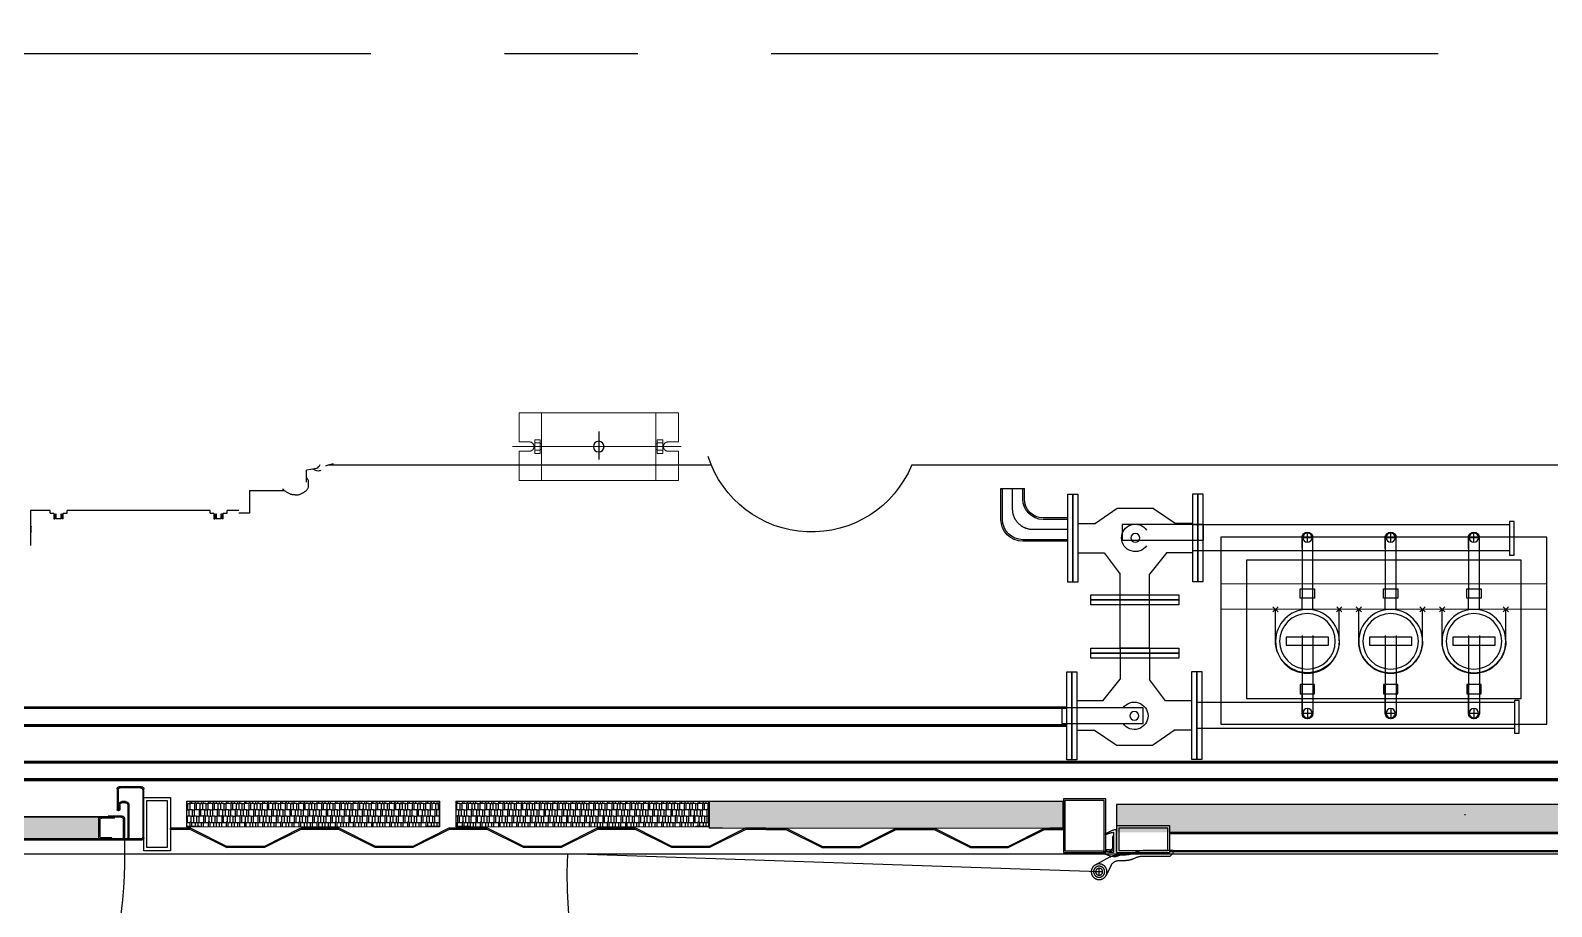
# Model space of a CAD drawing. Extents: x 758840 to 1108724, y -102573 to 143521.
# Drawn here: x 801978 to 804829, y 111489 to 113132 of the extents above; entities that cross this region are included whole.
import ezdxf

# ---------------------------------------------------------------- set-up
doc = ezdxf.new("R2010")
doc.units = 0
doc.header["$LTSCALE"] = 1000
doc.header["$MEASUREMENT"] = 0
for name, pattern in [('ACAD_ISO10W100', [18.5, 12, -3, 0.5, -3]), ('AM_ISO08W050', [18, 12, -1.5, 3, -1.5]), ('CENTER', [2, 1.25, -0.25, 0.25, -0.25]), ('CENTER2', [1.125, 0.75, -0.125, 0.125, -0.125]), ('PHANTOM2', [1.25, 0.625, -0.125, 0.125, -0.125, 0.125, -0.125])]:
    doc.linetypes.add(name, pattern=pattern)
for name, color, linetype in [('0825底图', 253, 'Continuous'), ('AXIS', 3, 'Continuous'), ('DEFAULT_1', 7, 'CENTER'), ('E-TRAY-2', 3, 'Continuous'), ('JEC-Fuel', 3, 'Continuous'), ('PARTLIST', 131, 'CENTER2'), ('PUB_HATCH', 8, 'Continuous'), ('室外柴油发电', 241, 'Continuous')]:
    doc.layers.add(name, color=color, linetype=linetype)
for name, color, linetype, lineweight in [('3中心线层', 1, 'CENTER', 15), ('AM_7', 4, 'AM_ISO08W050', 25), ('Phantom', 4, 'PHANTOM2', 15)]:
    doc.layers.add(name, color=color, linetype=linetype, lineweight=lineweight)
doc.styles.get("Standard").update_dxf_attribs({"font": 'gbenor.shx', "bigfont": 'gbcbig.shx'})

# ---------------------------------------------------------------- blocks, each defined once
blk = doc.blocks.new('800')
at = {"ltscale": 2000}
for p, q in [((22752.4, 10478.6), (22711.7, 10450.7)), ((22752.4, 10478.6), (22820.7, 10478.6)), ((22820.7, 10478.6), (22861.4, 10450.2)), ((22711.7, 10450.7), (22678.7, 10450.7)), ((22894.4, 10450.2), (22861.4, 10450.2)), ((22727.7, 10395.8), (22678.7, 10395.8)), ((22727.7, 10395.8), (22759.9, 10355)), ((22844.8, 10395.4), (22814.8, 10355)), ((22894.4, 10395.4), (22844.8, 10395.4)), ((22759.9, 10316.4), (22759.9, 10355)), ((22814.8, 10316.4), (22814.8, 10355)), ((22760.1, 10216.2), (22760.1, 10157.8)), ((22815, 10216.2), (22815, 10158.3)), ((22730.2, 10117.5), (22760.1, 10157.8)), ((22847.3, 10117.5), (22815, 10158.3)), ((22680.6, 10117.5), (22730.2, 10117.5)), ((22847.3, 10117.5), (22896.2, 10117.5)), ((22680.6, 10062.6), (22713.5, 10062.6)), ((22754.3, 10034.3), (22713.5, 10062.6)), ((22822.5, 10034.3), (22863.3, 10062.2)), ((22863.3, 10062.2), (22896.2, 10062.2)), ((22822.5, 10034.3), (22754.3, 10034.3))]:
    blk.add_line(p, q, dxfattribs=at)
at = {"lineweight": 15, "ltscale": 100}
for p, q in [((22626.4, 10337.3), (22015.2, 10337.3)), ((22626.4, 10289.3), (22015.2, 10289.3))]:
    blk.add_line(p, q, dxfattribs=at)
blk.add_line((22760.1, 10216.2), (22815, 10216.2))
at = {"ltscale": 2000}
for points in [[(22659.9, 10505.9), (22659.9, 10341.1), (22669.3, 10341.1), (22669.3, 10505.9)], [(22678.7, 10341.1), (22678.7, 10505.9), (22669.3, 10505.9), (22669.3, 10341.1)], [(22903.8, 10340.4), (22903.8, 10505.2), (22894.4, 10505.2), (22894.4, 10340.4)], [(22913.1, 10340.4), (22913.1, 10505.2), (22903.8, 10505.2), (22903.8, 10340.4)], [(22659, 10448.2), (22811.3, 10448.2), (22811.3, 10419), (22659, 10419)], [(22705.2, 10307.1), (22870, 10307.1), (22870, 10316.4), (22705.2, 10316.4)], [(22705.2, 10297.7), (22870, 10297.7), (22870, 10307.1), (22705.2, 10307.1)], [(22870, 10216.2), (22705.2, 10216.2), (22705.2, 10206.8), (22870, 10206.8)], [(22870, 10206.8), (22705.2, 10206.8), (22705.2, 10197.4), (22870, 10197.4)], [(22661.8, 10172.5), (22661.8, 10007.7), (22671.2, 10007.7), (22671.2, 10172.5)], [(22671.2, 10172.5), (22671.2, 10007.7), (22680.6, 10007.7), (22680.6, 10172.5)], [(22671.2, 10172.5), (22671.2, 10007.7), (22680.6, 10007.7), (22680.6, 10172.5)], [(22896.2, 10171.8), (22896.2, 10007), (22905.6, 10007), (22905.6, 10171.8)], [(22905.6, 10171.8), (22905.6, 10007), (22915, 10007), (22915, 10171.8)], [(22924, 10075), (22771.7, 10075), (22771.7, 10104.3), (22924, 10104.3)]]:
    blk.add_lwpolyline(points, close=True, dxfattribs=at)
for points in [[(22626.4, 10074.1), (22015.2, 10074.1), (22015.2, 10424.5), (22626.4, 10424.5)], [(22578.4, 10122.1), (22063.2, 10122.1), (22063.2, 10381.3), (22578.4, 10381.3)]]:
    blk.add_lwpolyline(points, close=True)
for points in [[(22087.1, 10284.3), (22097, 10294.2)], [(22087.1, 10294.2), (22097.1, 10284.3)], [(22206.7, 10284.3), (22216.6, 10294.2)], [(22206.7, 10294.2), (22216.7, 10284.3)], [(22243.1, 10294.2), (22253.1, 10284.3)], [(22243.2, 10284.3), (22253.1, 10294.2)], [(22362.7, 10294.2), (22372.7, 10284.3)], [(22362.8, 10284.3), (22372.7, 10294.2)], [(22518.7, 10294.2), (22528.7, 10284.3)], [(22518.8, 10284.3), (22528.7, 10294.2)]]:
    blk.add_lwpolyline(points)
at = {"elevation": 0}
for points in [[(22399.2, 10284.3), (22409.1, 10294.2)], [(22399.2, 10294.2), (22409.2, 10284.3)]]:
    blk.add_lwpolyline(points, dxfattribs=at)
at = {"color": 1}
for points in [[(22092.1, 10229.6), (22092.1, 10290.1)], [(22211.7, 10229.3), (22211.7, 10289.9)], [(22248.1, 10229.7), (22248.1, 10290.2)], [(22367.7, 10229.3), (22367.7, 10289.8)], [(22523.7, 10228.7), (22523.7, 10289.3)]]:
    blk.add_lwpolyline(points, dxfattribs=at)
at = {"color": 1, "elevation": 0}
blk.add_lwpolyline([(22404.2, 10230.2), (22404.2, 10290.7)], dxfattribs=at)
at = {"ltscale": 2000}
for centre in [(22786.5, 10423.2), (22788.4, 10089.6)]:
    blk.add_circle(centre, 8.28, dxfattribs=at)
for centre, start, end in [((22786.5, 10423.2), 214.7572, 145.2428), ((22788.4, 10089.6), 34.7572, 325.2428)]:
    blk.add_arc(centre, 25.7, start, end, dxfattribs=at)
at = {"color": 1}
for centre in [(22151.9, 10229.5), (22307.9, 10229.5)]:
    blk.add_arc(centre, 59.8, 179.8887, 359.8887, dxfattribs=at)
blk.add_arc((22464, 10230.1), 59.8, 179.8887, 359.8887, dxfattribs=at).dxf.unprotected_set("ltscale", 0)
at = {"layer": 'E-TRAY-2'}
for p, q in [((22141.7, 10410.6), (22141.7, 10427)), ((22141.7, 10403), (22141.7, 10423.7)), ((22160.6, 10423.7), (22143.1, 10423.7)), ((22157.5, 10423.7), (22146.2, 10423.7)), ((22151.9, 10414.9), (22151.9, 10432.4)), ((22151.9, 10418), (22151.9, 10429.3)), ((22162.1, 10410.6), (22162.1, 10427)), ((22162.1, 10403), (22162.1, 10423.7)), ((22297.7, 10410.6), (22297.7, 10427)), ((22297.7, 10403), (22297.7, 10423.7)), ((22316.6, 10423.7), (22299.2, 10423.7)), ((22313.6, 10423.7), (22302.3, 10423.7)), ((22307.9, 10414.9), (22307.9, 10432.4)), ((22307.9, 10418), (22307.9, 10429.3)), ((22318.1, 10410.6), (22318.1, 10427)), ((22318.1, 10403), (22318.1, 10423.7)), ((22453.8, 10410.6), (22453.8, 10427)), ((22453.8, 10403), (22453.8, 10423.7)), ((22472.7, 10423.7), (22455.2, 10423.7)), ((22469.6, 10423.7), (22458.3, 10423.7)), ((22463.9, 10414.9), (22463.9, 10432.4)), ((22463.9, 10418), (22463.9, 10429.3)), ((22474.1, 10410.6), (22474.1, 10427)), ((22474.1, 10403), (22474.1, 10423.7)), ((22141.7, 10288.3), (22141.7, 10310.3)), ((22162.1, 10288.3), (22162.1, 10310.3)), ((22297.7, 10288.3), (22297.7, 10310.3)), ((22318.1, 10288.3), (22318.1, 10310.3)), ((22453.8, 10288.3), (22453.8, 10310.3)), ((22474.1, 10288.3), (22474.1, 10310.3)), ((22141.7, 10240.3), (22141.7, 10094.4)), ((22162.1, 10240.3), (22162.1, 10094.4)), ((22297.7, 10240.3), (22297.7, 10094.4)), ((22318.1, 10240.3), (22318.1, 10094.4)), ((22453.8, 10240.3), (22453.8, 10094.4)), ((22474.1, 10240.3), (22474.1, 10094.4)), ((22141.7, 10170.4), (22141.7, 10148.4)), ((22162.1, 10170.4), (22162.1, 10148.4)), ((22297.7, 10170.4), (22297.7, 10148.4)), ((22318.1, 10170.4), (22318.1, 10148.4)), ((22453.8, 10170.4), (22453.8, 10148.4)), ((22474.1, 10170.4), (22474.1, 10148.4)), ((22160.6, 10094.4), (22143.1, 10094.4)), ((22151.9, 10103.2), (22151.9, 10085.7)), ((22316.6, 10094.4), (22299.2, 10094.4)), ((22307.9, 10103.2), (22307.9, 10085.7)), ((22472.7, 10094.4), (22455.2, 10094.4)), ((22463.9, 10103.2), (22463.9, 10085.7))]:
    blk.add_line(p, q, dxfattribs=at)
for points in [[(22165.2, 10310.3), (22165.2, 10327.8), (22138.6, 10327.8), (22138.6, 10310.3)], [(22165.2, 10310.3), (22165.2, 10327.8), (22138.6, 10327.8), (22138.6, 10310.3)], [(22321.2, 10310.3), (22321.2, 10327.8), (22294.6, 10327.8), (22294.6, 10310.3)], [(22321.2, 10310.3), (22321.2, 10327.8), (22294.6, 10327.8), (22294.6, 10310.3)], [(22477.3, 10310.3), (22477.3, 10327.8), (22450.6, 10327.8), (22450.6, 10310.3)], [(22477.3, 10310.3), (22477.3, 10327.8), (22450.6, 10327.8), (22450.6, 10310.3)], [(22191.4, 10236.8), (22191.4, 10221.9), (22112.3, 10221.9), (22112.3, 10236.8)], [(22347.4, 10236.8), (22347.4, 10221.9), (22268.4, 10221.9), (22268.4, 10236.8)], [(22503.5, 10236.8), (22503.5, 10221.9), (22424.4, 10221.9), (22424.4, 10236.8)], [(22165.2, 10148.4), (22165.2, 10130.9), (22138.6, 10130.9), (22138.6, 10148.4)], [(22321.2, 10148.4), (22321.2, 10130.9), (22294.6, 10130.9), (22294.6, 10148.4)], [(22477.3, 10148.4), (22477.3, 10130.9), (22450.6, 10130.9), (22450.6, 10148.4)]]:
    blk.add_lwpolyline(points, close=True, dxfattribs=at)
for centre, radius in [((22151.9, 10423.7), 8.73), ((22307.9, 10423.7), 8.73), ((22463.9, 10423.7), 8.73), ((22151.9, 10229.3), 59.8), ((22151.9, 10229.3), 52.1), ((22307.9, 10229.3), 59.8), ((22307.9, 10229.3), 52.1), ((22463.9, 10229.3), 59.8), ((22463.9, 10229.3), 52.1), ((22151.9, 10094.4), 8.73), ((22307.9, 10094.4), 8.73), ((22463.9, 10094.4), 8.73)]:
    blk.add_circle(centre, radius, dxfattribs=at)
for centre, start, end in [((22151.9, 10423.9), 0, 180), ((22151.9, 10423.7), 0, 180), ((22151.9, 10423.7), 0, 180), ((22307.9, 10423.9), 0, 180), ((22307.9, 10423.7), 0, 180), ((22307.9, 10423.7), 0, 180), ((22463.9, 10423.9), 0, 180), ((22463.9, 10423.7), 0, 180), ((22463.9, 10423.7), 0, 180), ((22151.9, 10094.4), 180, 0), ((22151.9, 10094.2), 180, 0), ((22307.9, 10094.4), 180, 0), ((22307.9, 10094.2), 180, 0), ((22463.9, 10094.4), 180, 0), ((22463.9, 10094.2), 180, 0)]:
    blk.add_arc(centre, 10.2, start, end, dxfattribs=at)
at = {"layer": 'JEC-Fuel'}
for p, q in [((22085.2, 10447.7), (22678.7, 10447.7)), ((22453.8, 10403), (22453.8, 10423.7)), ((22474.1, 10403), (22474.1, 10423.7)), ((22085.2, 10399.2), (22678.7, 10399.2)), ((22759.9, 10216.2), (22759.9, 10316.4)), ((22815.2, 10216.2), (22814.8, 10316.4)), ((22075.9, 10114.3), (22671.2, 10114.3)), ((22453.8, 10115.2), (22453.8, 10094.4)), ((22474.1, 10115.2), (22474.1, 10094.4)), ((22075.9, 10065.9), (22671.2, 10065.9))]:
    blk.add_line(p, q, dxfattribs=at)
for points in [[(22076.6, 10391), (22076.6, 10454), (22085.2, 10454), (22085.2, 10391)], [(22067.2, 10057), (22067.2, 10118.5), (22075.9, 10118.5), (22075.9, 10057)]]:
    blk.add_lwpolyline(points, close=True, dxfattribs=at)
for points in [[(22141.7, 10310.3), (22141.7, 10423.9)], [(22162.1, 10423.9), (22162.1, 10310.3)], [(22297.7, 10310.3), (22297.7, 10423.9)], [(22318.1, 10423.9), (22318.1, 10310.3)], [(22453.8, 10310.3), (22453.8, 10423.9)], [(22474.1, 10423.9), (22474.1, 10310.3)], [(22141.7, 10148.4), (22141.7, 10094.2)], [(22162.1, 10094.2), (22162.1, 10148.4)], [(22297.7, 10148.4), (22297.7, 10094.2)], [(22318.1, 10094.2), (22318.1, 10148.4)], [(22453.8, 10148.4), (22453.8, 10094.2)], [(22474.1, 10094.2), (22474.1, 10148.4)]]:
    blk.add_lwpolyline(points, dxfattribs=at)
blk = doc.blocks.new('侧检修门')
at = {"layer": 'Phantom'}
h = blk.add_hatch(dxfattribs=at)
h.set_pattern_fill('AR-RSHKE', color=256, style=0)
h.set_pattern_definition([(7e-15, (5329.214, 23746.666), (25.5, 12), [6, -5, 7, -3, 9, -4]), (7e-15, (5335.214, 23747.166), (25.5, 12), [5, -19, 4, -6]), (7e-15, (5347.214, 23745.916), (25.5, 12), [3, -31]), (90, (5329.214, 23746.666), (-8.5, 12), [11.5, -36.5]), (90, (5335.214, 23746.666), (-8.5, 12), [11.25, -36.75]), (90, (5340.214, 23746.666), (-8.5, 12), [10.5, -37.5]), (90, (5347.214, 23745.916), (-8.5, 12), [11.5, -36.5]), (90, (5350.214, 23745.916), (-8.5, 12), [11.5, -36.5]), (90, (5359.214, 23746.666), (-8.5, 12), [11, -37])])
edge = h.paths.add_edge_path()
edge.add_line((14893.1, 10044.8), (14893.1, 10085.8))
edge.add_line((14893.1, 10085.8), (14109.7, 10085.8))
edge.add_arc((14109.7, 10081.8), 4, 0, 90, ccw=False)
edge.add_line((14113.7, 10081.8), (14113.7, 10044.8))
edge.add_line((14113.7, 10044.8), (14893.1, 10044.8))
for p, q in [((14029.1, 10046.8), (14029.1, 10138.8)), ((14897.1, 10033.1), (14897.1, 9101.4))]:
    blk.add_line(p, q)
for points in [[(14029.1, 10022.8), (14029.1, 10122.8), (13979.1, 10122.8), (13979.1, 10022.8)], [(14979.1, 10020.8), (14979.1, 10120.8), (14929.1, 10120.8), (14929.1, 10020.8)], [(14929.1, 10020.8), (14929.1, 10120.8), (14979.1, 10120.8), (14979.1, 10020.8)], [(14023.1, 10028.8), (14023.1, 10116.8), (13985.1, 10116.8), (13985.1, 10028.8)], [(14973.1, 10026.8), (14973.1, 10114.8), (14935.1, 10114.8), (14935.1, 10026.8)], [(14935.1, 10026.4), (14935.1, 10114.4), (14973.1, 10114.4), (14973.1, 10026.4)]]:
    blk.add_lwpolyline(points, close=True)
blk.add_arc((14987, 10018.9), 921.9, 178.5138, 264.4003)
at = {"layer": 'PARTLIST'}
for p, q in [((14031.1, 10121.5), (14029.1, 10121.5)), ((14031.1, 10136.8), (14031.1, 10048.8)), ((14033.1, 10142.8), (14075.1, 10142.8)), ((14035.1, 10140.8), (14073.1, 10140.8)), ((14077.1, 10136.8), (14077.1, 10100.3)), ((14079.1, 10138.8), (14079.1, 10100.3)), ((14879.1, 10138.8), (14879.1, 10100.3)), ((14881.1, 10136.8), (14881.1, 10100.3)), ((14925.1, 10142.8), (14883.1, 10142.8)), ((14923.1, 10140.8), (14885.1, 10140.8)), ((14927.1, 10136.8), (14927.1, 10048.8)), ((14927.1, 10121.5), (14929.1, 10121.5)), ((14929.1, 10138.8), (14929.1, 10046.8)), ((14057.1, 10108.8), (14057.1, 10048.8)), ((14059.1, 10108.8), (14059.1, 10046.8)), ((14063.1, 10114.8), (14070.1, 10114.8)), ((14063.1, 10112.8), (14070.1, 10112.8)), ((14074.1, 10108.8), (14074.1, 10100.3)), ((14076.1, 10108.8), (14076.1, 10100.3)), ((14882.1, 10108.8), (14882.1, 10100.3)), ((14884.1, 10108.8), (14884.1, 10100.3)), ((14895.1, 10114.8), (14888.1, 10114.8)), ((14895.1, 10112.8), (14888.1, 10112.8)), ((14899.1, 10108.8), (14899.1, 10046.8)), ((14901.1, 10108.8), (14901.1, 10048.8)), ((14065.5, 10083.8), (14065.5, 10046.8)), ((14067.5, 10081.8), (14067.5, 10048.8)), ((14069.5, 10087.8), (14095.9, 10087.8)), ((14070.9, 10086.6), (14865.7, 10086.6)), ((14071.5, 10085.8), (14095.9, 10085.8)), ((14083.7, 10085.8), (14109.7, 10085.8)), ((14083.7, 10083.8), (14083.7, 10085.8)), ((14083.7, 10083.8), (14107.7, 10083.8)), ((14084.7, 10085.8), (14851.9, 10085.8)), ((14095.9, 10087.8), (14095.9, 10085.8)), ((14111.7, 10079.8), (14111.7, 10050.8)), ((14113.7, 10085.8), (14113.7, 10044.8)), ((14847.9, 10081.8), (14847.9, 10044.8)), ((14849.9, 10075.8), (14847.9, 10075.8)), ((14849.9, 10079.8), (14849.9, 10050.8)), ((14877.9, 10085.8), (14851.9, 10085.8)), ((14877.9, 10083.8), (14853.9, 10083.8)), ((14865.7, 10087.8), (14865.7, 10085.8)), ((14865.7, 10087.8), (14891.1, 10087.8)), ((14889.1, 10085.8), (14865.7, 10085.8)), ((14877.9, 10083.8), (14877.9, 10085.8)), ((14888.6, 10075.8), (14888.6, 10044.8)), ((14888.6, 10075.8), (14893.1, 10075.8)), ((14893.1, 10081.8), (14893.1, 10047.8)), ((14895.1, 10083.8), (14895.1, 10046.8)), ((14899.1, 10075.8), (14895.1, 10075.8)), ((14895.1, 10075.8), (14895.1, 10041.8)), ((14899.1, 10075.8), (14899.1, 10041.8)), ((14905.6, 10075.8), (14901.1, 10075.8)), ((14905.6, 10075.8), (14905.6, 10044.8)), ((14927.1, 10064.1), (14929.1, 10064.1)), ((14031.1, 10054.1), (14029.1, 10054.1)), ((14033.1, 10042.8), (14055.1, 10042.8)), ((14035.1, 10044.8), (14053.1, 10044.8)), ((14044.5, 10042.8), (14891.1, 10042.8)), ((14046.5, 10044.8), (14890.1, 10044.8)), ((14088.7, 10044.8), (14088.7, 10046.8)), ((14088.7, 10046.8), (14107.7, 10046.8)), ((14103.7, 10044.8), (14088.7, 10044.8)), ((14849.9, 10051), (14847.9, 10051)), ((14872.9, 10046.8), (14853.9, 10046.8)), ((14857.9, 10044.8), (14872.9, 10044.8)), ((14872.9, 10044.8), (14872.9, 10046.8)), ((14893.1, 10047.8), (14890.2, 10044.8)), ((14925.1, 10042.8), (14903.1, 10042.8)), ((14923.1, 10044.8), (14905.1, 10044.8))]:
    blk.add_line(p, q, dxfattribs=at)
blk.add_circle((14897.1, 10033.1), 9, dxfattribs=at)
for centre, radius, start, end in [((14033.1, 10138.8), 4, 90, 180), ((14035.1, 10136.8), 4, 90, 180), ((14073.1, 10136.8), 4, 0, 90), ((14075.1, 10138.8), 4, 0, 90), ((14883.1, 10138.8), 4, 90, 180), ((14885.1, 10136.8), 4, 90, 180), ((14923.1, 10136.8), 4, 0, 90), ((14925.1, 10138.8), 4, 0, 90), ((14063.1, 10108.8), 6, 90, 180), ((14063.1, 10108.8), 4, 90, 180), ((14070.1, 10108.8), 6, 0, 90), ((14070.1, 10108.8), 4, 0, 90), ((14076.6, 10100.3), 2.5, 180, 0), ((14076.6, 10100.3), 0.5, 180, 0), ((14881.6, 10100.3), 2.5, 180, 0), ((14881.6, 10100.3), 0.5, 180, 0), ((14888.1, 10108.8), 6, 90, 180), ((14888.1, 10108.8), 4, 90, 180), ((14895.1, 10108.8), 6, 0, 90), ((14895.1, 10108.8), 4, 0, 90), ((14069.5, 10083.8), 4, 90, 180), ((14071.5, 10081.8), 4, 90, 180), ((14107.7, 10079.8), 4, 0, 90), ((14109.7, 10081.8), 4, 0, 90), ((14851.9, 10081.8), 4, 90, 180), ((14853.9, 10079.8), 4, 90, 180), ((14889.1, 10081.8), 4, 0, 90), ((14891.1, 10083.8), 4, 0, 90), ((14033.1, 10046.8), 4, 180, 270), ((14035.1, 10048.8), 4, 180, 270), ((14053.1, 10048.8), 4, 270, 0), ((14055.1, 10046.8), 4, 270, 0), ((14069.5, 10046.8), 4, 180, 270), ((14071.5, 10048.8), 4, 180, 270), ((14107.7, 10050.8), 4, 270, 0), ((14853.9, 10050.8), 4, 180, 270), ((14890.1, 10047.8), 3, 270, 0), ((14891.1, 10046.8), 4, 270, 0), ((14903.1, 10046.8), 4, 180, 270), ((14905.1, 10048.8), 4, 180, 270), ((14923.1, 10048.8), 4, 270, 0), ((14925.1, 10046.8), 4, 270, 0)]:
    blk.add_arc(centre, radius, start, end, dxfattribs=at)
at = {"color": 0, "insert": (14392.3, 10184.5), "char_height": 15, "width": 2856.899, "attachment_point": 1}
blk.add_mtext('{\\fSimSun|b0|i0|c134|p2;\\C3;门的上面1个220V 防爆灯;\\P1个24或12V的应急灯，\\P带电池带充电}', dxfattribs=at)
blk = doc.blocks.new('A$C069C5D18')
at = {"layer": 'PARTLIST'}
for p, q in [((16.1, 49.2), (103.6, 49.2)), ((92.2, 37.9), (16.1, 37.9)), ((24.4, 10.6), (21.3, 25.9)), ((28, 10.6), (24.4, 10.6)), ((25.7, 22.3), (28, 10.6)), ((31.2, 37.9), (75.8, 37.9)), ((75.8, 34.2), (35.5, 34.2)), ((75.8, 37.9), (75.8, 34.2))]:
    blk.add_line(p, q, dxfattribs=at)
for centre, radius, start, end in [((67.4, 31.2), 68.2, 149.6959, 171.1848), ((10.6, 64.3), 2.48, 20.2924, 146.2319), ((80.9, 70.6), 68.2, 184.5923, 198.2332), ((113, 54), 113.6, 186.2056, 208.3524), ((14.5, 5.2), 5.42, 253.6447, 35.3183), ((129.7, 33.7), 113.6, 177.9146, 192.9212), ((31.2, 27.9), 10, 90, 191.3099), ((35.5, 24.2), 10, 90, 191.3099), ((2.1, 49.4), 90.9, 334.4715, 352.7196), ((85.8, 9.9), 1.68, 168.3196, 351.7277), ((13.7, 62.9), 90.9, 324.1469, 351.369)]:
    blk.add_arc(centre, radius, start, end, dxfattribs=at)
blk = doc.blocks.new('A$C61EE30FD')
at = {"layer": 'PARTLIST'}
for p, q in [((58.4, 344.7), (26.4, 285.6)), ((18.2, 253.2), (18.2, 221.3)), ((40.9, 249.6), (40.9, 221.3)), ((100.9, 301.2), (59.4, 280)), ((12.3, 193.6), (5.9, 179.1)), ((35, 193.6), (28.6, 179.1)), ((0, 30), (0, 151.4)), ((22.7, 151.4), (22.7, 41.4)), ((11.4, 30), (0, 30)), ((22.7, 41.4), (11.4, 30))]:
    blk.add_line(p, q, dxfattribs=at)
at = {"layer": 'PARTLIST', "linetype": 'ACAD_ISO10W100', "ltscale": 0.05}
for p, q in [((97.6, 329.5), (75.1, 329.5)), ((86.4, 318.3), (86.4, 340.8))]:
    blk.add_line(p, q, dxfattribs=at)
at = {"layer": 'PARTLIST'}
for radius in [31.8, 22.5, 14.2]:
    blk.add_circle((86.4, 329.5), radius, dxfattribs=at)
for centre, radius, start, end in [((86.4, 253.2), 68.2, 151.56417, 180), ((75, 249.6), 34.1, 117.16691, 180), ((-50, 221.3), 68.2, 336.03751, 0), ((-27.3, 221.3), 68.2, 336.03751, 360), ((68.2, 151.4), 68.2, 156.03751, 180), ((90.9, 151.4), 68.2, 156.03751, 180)]:
    blk.add_arc(centre, radius, start, end, dxfattribs=at)
blk = doc.blocks.new('对开门横剖')
h = blk.add_hatch()
h.set_pattern_fill('AR-RSHKE', color=4, style=0)
h.set_pattern_definition([(0, (1406.747, 0), (25.5, 12), [6, -5, 7, -3, 9, -4]), (0, (1412.747, 0.5), (25.5, 12), [5, -19, 4, -6]), (0, (1424.747, -0.75), (25.5, 12), [3, -31]), (90, (1406.747, 0), (-8.5, 12), [11.5, -36.5]), (90, (1412.747, 0), (-8.5, 12), [11.25, -36.75]), (90, (1417.747, 0), (-8.5, 12), [10.5, -37.5]), (90, (1424.747, -0.75), (-8.5, 12), [11.5, -36.5]), (90, (1427.747, -0.75), (-8.5, 12), [11.5, -36.5]), (90, (1436.747, 0), (-8.5, 12), [11, -37])])
h.paths.add_polyline_path([(1018721.2, -8179.6), (1018721.2, -8191.6), (1018621.2, -8191.6), (1018621.2, -8231.6), (1019621, -8231.6), (1019621, -8179.6)])
for p, q in [((1019521, -8143.6), (1018721.2, -8143.6)), ((1019521, -8145.6), (1018721.2, -8145.6)), ((1019521, -8177.6), (1018721.2, -8177.6)), ((1019521, -8179.6), (1018721.2, -8179.6)), ((1018621.2, -8191.6), (1018621.2, -8231.6)), ((1019621, -8231.6), (1019621, -8191.6)), ((1018621.2, -8231.6), (1019621, -8231.6))]:
    blk.add_line(p, q)
for points in [[(1018601.2, -8242.1), (1018551.5, -8242.1), (1018551.5, -8141.6), (1018601.2, -8141.6)], [(1018598.2, -8239.1), (1018554.5, -8239.1), (1018554.5, -8144.6), (1018598.2, -8144.6)], [(1019641, -8242.1), (1019720.7, -8242.1), (1019720.7, -8141.6), (1019641, -8141.6)], [(1019644, -8239.1), (1019717.7, -8239.1), (1019717.7, -8144.6), (1019644, -8144.6)]]:
    blk.add_lwpolyline(points, close=True)
at = {"color": 0}
for points in [[(1018621.2, -8191.6), (1018621.2, -8141.6), (1018721.2, -8141.6), (1018721.2, -8191.6)], [(1018625.2, -8187.6), (1018625.2, -8145.6), (1018717.2, -8145.6), (1018717.2, -8187.6)], [(1019621, -8191.6), (1019621, -8141.6), (1019521, -8141.6), (1019521, -8191.6)], [(1019617, -8187.6), (1019617, -8145.6), (1019525, -8145.6), (1019525, -8187.6)]]:
    blk.add_lwpolyline(points, close=True, dxfattribs=at)
at = {"layer": 'PARTLIST'}
for name, p, xscale, yscale, zscale, rotation in [('A$C61EE30FD', (1019501.2, -8145.6), -0.4626341527327896, 0.4626341527327896, 0.4626341527327896, 270), ('A$C069C5D18', (1018596.6, -8133.6), 0.5, 0.5, 0.5, 270), ('A$C069C5D18', (1019645.6, -8133.6), -0.5, 0.5, 0.5, 90)]:
    blk.add_blockref(name, p, dxfattribs=dict(at, xscale=xscale, yscale=yscale, zscale=zscale, rotation=rotation))
blk = doc.blocks.new('侧板')
for p, q in [((2652.6, 11706.6), (2690.6, 11706.6)), ((2652.6, 11704.6), (2652.6, 11706.6)), ((2652.6, 11704.6), (2690.1, 11704.6)), ((2690.1, 11704.6), (2758.1, 11670.6)), ((2690.6, 11706.6), (2758.6, 11672.6)), ((2828.6, 11672.6), (2896.6, 11706.6)), ((2829.1, 11670.6), (2897.1, 11704.6)), ((2896.6, 11706.6), (2968.6, 11706.6)), ((2897.1, 11704.6), (2968.1, 11704.6)), ((2968.1, 11704.6), (3036.1, 11670.6)), ((2968.6, 11706.6), (3036.6, 11672.6)), ((3106.5, 11672.6), (3174.5, 11706.6)), ((3107, 11670.6), (3175, 11704.6)), ((3174.5, 11706.6), (3246.5, 11706.6)), ((3174.5, 11706.6), (3245.5, 11706.6)), ((3175, 11704.6), (3246, 11704.6)), ((3246, 11704.6), (3314, 11670.6)), ((3246.5, 11706.6), (3314.5, 11672.6)), ((3384.5, 11672.6), (3452.5, 11706.6)), ((3385, 11670.6), (3453, 11704.6)), ((3452.5, 11706.6), (3523.5, 11706.6)), ((3453, 11704.6), (3524, 11704.6)), ((3524, 11704.6), (3592, 11670.6)), ((3524.5, 11706.6), (3592.5, 11672.6)), ((3730.5, 11706.6), (3662.5, 11672.6)), ((3731, 11704.6), (3663, 11670.6)), ((3730.5, 11706.6), (3768.5, 11706.6)), ((3731, 11704.6), (3768.5, 11704.6)), ((3768.5, 11704.6), (3768.5, 11706.6)), ((2758.1, 11670.6), (2829.1, 11670.6)), ((2758.6, 11672.6), (2828.6, 11672.6)), ((3036.1, 11670.6), (3107, 11670.6)), ((3036.6, 11672.6), (3106.5, 11672.6)), ((3314, 11670.6), (3385, 11670.6)), ((3314.5, 11672.6), (3384.5, 11672.6)), ((3592, 11670.6), (3663, 11670.6)), ((3592.5, 11672.6), (3662.5, 11672.6))]:
    blk.add_line(p, q)
blk = doc.blocks.new('侧网板')
h = blk.add_hatch()
h.set_pattern_fill('AR-RSHKE', color=4, style=0)
h.set_pattern_definition([(0, (0, 50), (25.5, 12), [6, -5, 7, -3, 9, -4]), (0, (6, 50.5), (25.5, 12), [5, -19, 4, -6]), (0, (18, 49.25), (25.5, 12), [3, -31]), (90, (0, 50), (-8.5, 12), [11.5, -36.5]), (90, (6, 50), (-8.5, 12), [11.25, -36.75]), (90, (11, 50), (-8.5, 12), [10.5, -37.5]), (90, (18, 49.25), (-8.5, 12), [11.5, -36.5]), (90, (21, 49.25), (-8.5, 12), [11.5, -36.5]), (90, (30, 50), (-8.5, 12), [11, -37])])
h.paths.add_polyline_path([(44394.9, 13537.8), (44394.9, 13583.8), (44418.9, 13583.8), (44418.9, 13584.8), (44843.7, 13584.8), (44843.7, 13583.8), (44867.7, 13583.8), (44867.7, 13537.8)])
at = {"layer": '3中心线层'}
for p, q in [((44393.9, 13584.8), (44393.9, 13536.8)), ((44393.9, 13584.8), (44418.9, 13584.8)), ((44394.9, 13583.8), (44394.9, 13537.8)), ((44394.9, 13583.8), (44418.9, 13583.8)), ((44418.9, 13584.8), (44418.9, 13583.8)), ((44418.9, 13584.8), (44843.7, 13584.8)), ((44868.7, 13584.8), (44843.7, 13584.8)), ((44843.7, 13584.8), (44843.7, 13583.8)), ((44867.7, 13583.8), (44843.7, 13583.8)), ((44867.7, 13583.8), (44867.7, 13537.8)), ((44868.7, 13584.8), (44868.7, 13536.8)), ((44393.9, 13536.8), (44868.7, 13536.8)), ((44394.9, 13537.8), (44867.7, 13537.8))]:
    blk.add_line(p, q, dxfattribs=at)
blk = doc.blocks.new('1221')
blk.add_line((624790.1, -174264.2), (624790.1, -174317.1))
blk.add_circle((624790.1, -174292.7), 10)
at = {"layer": '3中心线层'}
for p, q in [((624635.5, -174292.7), (624951.6, -174292.7)), ((624660.1, -174283.9), (624640.8, -174283.9)), ((624660.1, -174301.4), (624640.8, -174301.4)), ((624670.1, -174285.7), (624680.5, -174285.7)), ((624670.1, -174299.6), (624680.5, -174299.6)), ((624680.5, -174287.3), (624683.2, -174287.3)), ((624680.5, -174298), (624683.2, -174298)), ((624899.7, -174287.3), (624897, -174287.3)), ((624899.7, -174298), (624897, -174298)), ((624910.1, -174285.7), (624899.7, -174285.7)), ((624910.1, -174299.6), (624899.7, -174299.6)), ((624920.1, -174283.9), (624939.3, -174283.9)), ((624920.1, -174301.4), (624939.3, -174301.4))]:
    blk.add_line(p, q, dxfattribs=at)
for points in [[(624939.3, -174283.9), (624939.3, -174229.2), (624640.8, -174229.2), (624640.8, -174283.9)], [(624640.8, -174301.4), (624640.8, -174356.2), (624939.3, -174356.2), (624939.3, -174301.4)]]:
    blk.add_lwpolyline(points, dxfattribs=at)
for points in [[(624683.2, -174229.2), (624897, -174229.2), (624897, -174356.2), (624683.2, -174356.2)], [(624670.1, -174280.2), (624680.5, -174280.2), (624680.5, -174305.4), (624670.1, -174305.4)], [(624910.1, -174280.2), (624899.7, -174280.2), (624899.7, -174305.4), (624910.1, -174305.4)]]:
    blk.add_lwpolyline(points, close=True, dxfattribs=at)
for centre, start, end in [((624660.1, -174292.7), 270, 90), ((624920.1, -174292.7), 90, 270)]:
    blk.add_arc(centre, 8.75, start, end, dxfattribs=at)
blk = doc.blocks.new('柴发集装箱')
h = blk.add_hatch()
h.set_pattern_fill('AR-RSHKE', color=4, angle=180, style=0)
h.set_pattern_definition([(180, (4159509.997, 1955183.629), (-25.5, -12), [6, -5, 7, -3, 9, -4]), (180, (4159503.997, 1955183.129), (-25.5, -12), [5, -19, 4, -6]), (180, (4159491.997, 1955184.379), (-25.5, -12), [3, -31]), (270, (4159509.9975, 1955183.629), (8.5, -12), [11.5, -36.5]), (270, (4159503.9975, 1955183.629), (8.5, -12), [11.25, -36.75]), (270, (4159498.9975, 1955183.629), (8.5, -12), [10.5, -37.5]), (270, (4159491.9975, 1955184.379), (8.5, -12), [11.5, -36.5]), (270, (4159488.9975, 1955184.379), (8.5, -12), [11.5, -36.5]), (270, (4159479.9975, 1955183.629), (8.5, -12), [11, -37])])
h.paths.add_polyline_path([(4115091, 1941645.8), (4115091, 1941646.8), (4115115, 1941646.8), (4115115, 1941695.8), (4114453.2, 1941695.8), (4114453.2, 1941646.8), (4114477.2, 1941646.8), (4114477.2, 1941645.8)])
at = {"color": 7}
for p, q in [((4113123.3, 1942326.5), (4114736.6, 1942326.5)), ((4115111.4, 1942326.5), (4115830.2, 1942326.5)), ((4115843.9, 1942316.5), (4115845.8, 1942316.1)), ((4115845.7, 1942316.1), (4115845.8, 1942316.1)), ((4115866.5, 1942288.6), (4115866.5, 1942294.7)), ((4115870.3, 1942294.7), (4115870.3, 1942315.3)), ((4115977.6, 1942279.4), (4115912.3, 1942279.4)), ((4115977.6, 1942279.4), (4115977.6, 1942236.5)), ((4115977.6, 1942236.5), (4115997.6, 1942236.5)), ((4115997.6, 1942241.6), (4116019.3, 1942241.6)), ((4116019.3, 1942236.6), (4116019.3, 1942241.6)), ((4116026.5, 1942236.6), (4116019.3, 1942236.6)), ((4116026.5, 1942226.2), (4116026.5, 1942236.6)), ((4116030.3, 1942226.9), (4116030.3, 1942235.4)), ((4116040.1, 1942235.4), (4116040.1, 1942226.9)), ((4116051.1, 1942236.6), (4116043.9, 1942236.6)), ((4116043.9, 1942236.6), (4116043.9, 1942226.2)), ((4116051.1, 1942236.6), (4116051.1, 1942241.6)), ((4116051.1, 1942241.6), (4116319.3, 1942241.6)), ((4116319.3, 1942236.6), (4116319.3, 1942241.6)), ((4116326.5, 1942236.6), (4116319.3, 1942236.6)), ((4116326.5, 1942226.2), (4116326.5, 1942236.6)), ((4116330.3, 1942226.9), (4116330.3, 1942235.4)), ((4116340.1, 1942235.4), (4116340.1, 1942226.9)), ((4116351.1, 1942236.6), (4116343.9, 1942236.6)), ((4116343.9, 1942236.6), (4116343.9, 1942226.2)), ((4116351.1, 1942236.6), (4116351.1, 1942241.6)), ((4116351.1, 1942241.6), (4116387.9, 1942241.6)), ((4116387.9, 1942241.6), (4116387.9, 1942176.1)), ((4116026.5, 1942226.2), (4116028.4, 1942226.2)), ((4116028.4, 1942226.2), (4116028.4, 1942232.2)), ((4116040.1, 1942226.9), (4116030.3, 1942226.9)), ((4116042, 1942232.2), (4116042, 1942226.2)), ((4116043.9, 1942226.2), (4116042, 1942226.2)), ((4116326.5, 1942226.2), (4116328.4, 1942226.2)), ((4116328.4, 1942226.2), (4116328.4, 1942232.2)), ((4116340.1, 1942226.9), (4116330.3, 1942226.9)), ((4116342, 1942232.2), (4116342, 1942226.2)), ((4116343.9, 1942226.2), (4116342, 1942226.2)), ((4116386.3, 1942201.8), (4116386.3, 1942211.9))]:
    blk.add_line(p, q, dxfattribs=at)
at = {"color": 2}
for p, q in [((4114525.1, 1942263), (4114525.1, 1942282.9)), ((4114525.1, 1942263), (4114525.1, 1942282.9)), ((4114525.1, 1942263), (4114525.1, 1942282.9)), ((4114525.1, 1942263), (4114525.1, 1942282.9)), ((4114525.1, 1942263), (4114525.1, 1942282.9)), ((4114525.1, 1942263), (4114525.1, 1942282.9)), ((4114525.1, 1942282.6), (4114569.1, 1942282.6)), ((4114525.1, 1942282.6), (4114569.1, 1942282.6)), ((4114525.1, 1942282.6), (4114569.1, 1942282.6)), ((4114525.1, 1942282.6), (4114569.1, 1942282.6)), ((4114525.1, 1942282.6), (4114569.1, 1942282.6)), ((4114525.1, 1942282.6), (4114569.1, 1942282.6)), ((4114528.1, 1942263), (4114528.1, 1942282.9)), ((4114528.1, 1942263), (4114528.1, 1942282.9)), ((4114528.1, 1942263), (4114528.1, 1942282.9)), ((4114528.1, 1942263), (4114528.1, 1942282.9)), ((4114528.1, 1942263), (4114528.1, 1942282.9)), ((4114528.1, 1942263), (4114528.1, 1942282.9)), ((4114566.1, 1942225), (4114566.1, 1942282.9)), ((4114566.1, 1942225), (4114566.1, 1942282.9)), ((4114566.1, 1942225), (4114566.1, 1942282.9)), ((4114566.1, 1942225), (4114566.1, 1942282.9)), ((4114566.1, 1942225), (4114566.1, 1942282.9)), ((4114566.1, 1942225), (4114566.1, 1942282.9)), ((4114569.1, 1942225), (4114569.1, 1942282.9)), ((4114569.1, 1942225), (4114569.1, 1942282.9)), ((4114569.1, 1942225), (4114569.1, 1942282.9)), ((4114569.1, 1942225), (4114569.1, 1942282.9)), ((4114569.1, 1942225), (4114569.1, 1942282.9)), ((4114569.1, 1942225), (4114569.1, 1942282.9)), ((4114443.8, 1942228), (4114490.1, 1942228)), ((4114443.8, 1942228), (4114490.1, 1942228)), ((4114443.8, 1942228), (4114490.1, 1942228)), ((4114443.8, 1942228), (4114490.1, 1942228)), ((4114443.8, 1942228), (4114490.1, 1942228)), ((4114443.8, 1942228), (4114490.1, 1942228)), ((4114443.8, 1942225), (4114490.1, 1942225)), ((4114443.8, 1942225), (4114490.1, 1942225)), ((4114443.8, 1942225), (4114490.1, 1942225)), ((4114443.8, 1942225), (4114490.1, 1942225)), ((4114443.8, 1942225), (4114490.1, 1942225)), ((4114443.8, 1942225), (4114490.1, 1942225)), ((4114443.8, 1942187), (4114528.1, 1942187)), ((4114443.8, 1942187), (4114528.1, 1942187)), ((4114443.8, 1942187), (4114528.1, 1942187)), ((4114443.8, 1942187), (4114528.1, 1942187)), ((4114443.8, 1942187), (4114528.1, 1942187)), ((4114443.8, 1942187), (4114528.1, 1942187)), ((4114443.8, 1942184), (4114528.1, 1942184)), ((4114443.8, 1942184), (4114528.1, 1942184)), ((4114443.8, 1942184), (4114528.1, 1942184)), ((4114443.8, 1942184), (4114528.1, 1942184)), ((4114443.8, 1942184), (4114528.1, 1942184)), ((4114443.8, 1942184), (4114528.1, 1942184))]:
    blk.add_line(p, q, dxfattribs=at)
at = {"color": 2, "lineweight": 35}
for p, q in [((4121143.7, 1941873.1), (4114445.7, 1941873.1)), ((4121146.7, 1941871.1), (4114445.7, 1941871.1)), ((4121176, 1941839.2), (4114445.7, 1941840.3)), ((4119489, 1941837.1), (4114445.7, 1941837.1)), ((4113365.3, 1941771.4), (4121235.3, 1941771.4)), ((4113375.2, 1941768.4), (4121238.3, 1941768.4)), ((4113365.3, 1941735.4), (4121275, 1941735.4)), ((4113375.2, 1941738.4), (4121272, 1941738.4))]:
    blk.add_line(p, q, dxfattribs=at)
for p, q in [((4113700.2, 1941671.5), (4113698.2, 1941671.5)), ((4114487.7, 1941645.8), (4114452.2, 1941645.8)), ((4114487.7, 1941645.8), (4114452.2, 1941645.8)), ((4114487.2, 1941643.8), (4114452.2, 1941643.8)), ((4114555.2, 1941609.8), (4114487.2, 1941643.8)), ((4114555.7, 1941611.8), (4114487.7, 1941645.8)), ((4114693.6, 1941645.8), (4114625.6, 1941611.8)), ((4114694.1, 1941643.8), (4114626.1, 1941609.8)), ((4114765.6, 1941645.8), (4114693.6, 1941645.8)), ((4114765.1, 1941643.8), (4114694.1, 1941643.8)), ((4114833.1, 1941609.8), (4114765.1, 1941643.8)), ((4114833.6, 1941611.8), (4114765.6, 1941645.8)), ((4114971.6, 1941645.8), (4114903.6, 1941611.8)), ((4114972.1, 1941643.8), (4114904.1, 1941609.8)), ((4115009.6, 1941645.8), (4114971.6, 1941645.8)), ((4115009.6, 1941643.8), (4114972.1, 1941643.8)), ((4115009.6, 1941643.8), (4115009.6, 1941645.8)), ((4114626.1, 1941609.8), (4114555.2, 1941609.8)), ((4114625.6, 1941611.8), (4114555.7, 1941611.8)), ((4114904.1, 1941609.8), (4114833.1, 1941609.8)), ((4114903.6, 1941611.8), (4114833.6, 1941611.8))]:
    blk.add_line(p, q)
at = {"color": 6}
blk.add_line((4114347.8, 1941649.8), (4114347.8, 1941650.8), dxfattribs=at)
at = {"color": 3}
blk.add_line((4114385.1, 1941564.3), (4115381, 1941597.8), dxfattribs=at)
blk.add_lwpolyline([(4109582.9, 1944597.8), (4122582.9, 1944597.8), (4122582.9, 1941597.8), (4109582.9, 1941597.8)], close=True)
blk.add_lwpolyline([(4109582.9, 1944597.8), (4122582.9, 1944597.8), (4122582.9, 1941597.8), (4109582.9, 1941597.8)], close=True)
at = {"color": 7}
for points in [[(4115820.4, 1942329.5), (4115834.1, 1942325.3), (4115834.2, 1942325.2)], [(4115852, 1942320.8), (4115851.1, 1942321.1), (4115849.4, 1942322), (4115847.8, 1942323.4), (4115846.4, 1942325.3), (4115845.1, 1942327.8)], [(4115852, 1942320.8), (4115862.3, 1942318.8), (4115870.6, 1942317.5)], [(4115845.7, 1942316.1), (4115846.3, 1942316), (4115848.5, 1942315.8), (4115850.9, 1942316), (4115853.3, 1942316.7), (4115855.8, 1942317.8), (4115858.3, 1942319.5), (4115858.4, 1942319.6)], [(4115866.5, 1942294.7), (4115866.5, 1942295.7), (4115866.7, 1942296.8), (4115867, 1942297.8), (4115867.3, 1942298.9), (4115867.8, 1942299.9), (4115868.4, 1942300.9), (4115869.1, 1942301.8), (4115869.8, 1942302.8), (4115870.3, 1942303.2)], [(4115870.3, 1942315.3), (4115870.3, 1942316.2), (4115870.5, 1942317.1), (4115870.6, 1942317.5)], [(4115877.6, 1942275.1), (4115876.3, 1942275.7), (4115875, 1942276.4), (4115873.8, 1942277.1), (4115872.7, 1942277.9), (4115871.7, 1942278.7), (4115870.7, 1942279.5), (4115869.8, 1942280.5), (4115869.1, 1942281.4), (4115868.4, 1942282.4), (4115867.8, 1942283.3), (4115867.3, 1942284.4), (4115867, 1942285.4), (4115866.7, 1942286.4), (4115866.5, 1942287.5), (4115866.5, 1942288.6)], [(4115891.6, 1942270.9), (4115890.2, 1942270.9), (4115888.8, 1942271), (4115887.5, 1942271.2), (4115886.1, 1942271.4), (4115884.8, 1942271.7), (4115883.6, 1942272), (4115882.3, 1942272.4), (4115881.1, 1942272.9), (4115880, 1942273.4), (4115878.9, 1942274), (4115877.9, 1942274.6), (4115877, 1942275.2), (4115876.6, 1942275.6)], [(4115891.6, 1942270.9), (4115892.9, 1942270.9), (4115894.3, 1942271), (4115895.7, 1942271.2), (4115897, 1942271.4), (4115898.3, 1942271.7), (4115899.6, 1942272), (4115900.8, 1942272.4), (4115902, 1942272.9), (4115903.1, 1942273.4), (4115904.2, 1942274), (4115905.2, 1942274.6), (4115906.1, 1942275.2), (4115906.6, 1942275.6)], [(4115905.5, 1942275.1), (4115906.8, 1942275.7), (4115908.1, 1942276.4), (4115909.3, 1942277.1), (4115910.4, 1942277.9), (4115911.5, 1942278.7), (4115912.4, 1942279.5), (4115913.3, 1942280.5), (4115914.1, 1942281.4), (4115914.8, 1942282.4)], [(4116030.3, 1942235.4), (4116030, 1942235.3), (4116029.7, 1942235), (4116029.4, 1942234.8), (4116029.2, 1942234.5), (4116028.9, 1942234.2), (4116028.7, 1942233.8), (4116028.6, 1942233.4), (4116028.5, 1942233), (4116028.4, 1942232.6), (4116028.4, 1942232.2)], [(4116042, 1942232.2), (4116042, 1942232.6), (4116042, 1942233), (4116041.8, 1942233.4), (4116041.7, 1942233.8), (4116041.5, 1942234.2), (4116041.3, 1942234.5), (4116041, 1942234.8), (4116040.7, 1942235), (4116040.4, 1942235.3), (4116040.1, 1942235.4)], [(4116330.3, 1942235.4), (4116330, 1942235.3), (4116329.7, 1942235), (4116329.4, 1942234.8), (4116329.2, 1942234.5), (4116328.9, 1942234.2), (4116328.7, 1942233.8), (4116328.6, 1942233.4), (4116328.5, 1942233), (4116328.4, 1942232.6), (4116328.4, 1942232.2)], [(4116342, 1942232.2), (4116342, 1942232.6), (4116341.9, 1942233), (4116341.8, 1942233.4), (4116341.7, 1942233.8), (4116341.5, 1942234.2), (4116341.3, 1942234.5), (4116341, 1942234.8), (4116340.7, 1942235), (4116340.4, 1942235.3), (4116340.1, 1942235.4)]]:
    blk.add_lwpolyline(points, dxfattribs=at)
for centre, radius, start, end in [((4114924, 1942404.7), 203.2, 202.6554, 342.299), ((4116387.1, 1942211.9), 0.75, 90, 180), ((4116387.1, 1942201.8), 0.75, 180, 270)]:
    blk.add_arc(centre, radius, start, end, dxfattribs=at)
at = {"color": 2}
for centre, radius in [((4114490.1, 1942263), 38), ((4114490.1, 1942263), 35), ((4114490.1, 1942263), 38), ((4114490.1, 1942263), 35), ((4114490.1, 1942263), 38), ((4114490.1, 1942263), 35), ((4114490.1, 1942263), 38), ((4114490.1, 1942263), 35), ((4114490.1, 1942263), 38), ((4114490.1, 1942263), 35), ((4114490.1, 1942263), 38), ((4114490.1, 1942263), 35), ((4114528.1, 1942225), 38), ((4114528.1, 1942225), 41), ((4114528.1, 1942225), 38), ((4114528.1, 1942225), 41), ((4114528.1, 1942225), 38), ((4114528.1, 1942225), 41), ((4114528.1, 1942225), 38), ((4114528.1, 1942225), 41), ((4114528.1, 1942225), 38), ((4114528.1, 1942225), 41), ((4114528.1, 1942225), 38), ((4114528.1, 1942225), 41)]:
    blk.add_arc(centre, radius, 270, 0, dxfattribs=at)
at = {"color": 3}
blk.add_arc((4114366.8, 1941559.4), 1014.9, 177.6878, 2.168, dxfattribs=at)
at = {"layer": '3中心线层'}
for p, q in [((4115116, 1941696.8), (4114452.2, 1941696.8)), ((4114452.2, 1941645.8), (4114452.2, 1941696.8)), ((4115115, 1941695.8), (4114453.2, 1941695.8)), ((4114453.2, 1941646.8), (4114453.2, 1941695.8)), ((4115115, 1941646.8), (4115115, 1941695.8)), ((4115116, 1941645.8), (4115116, 1941696.8)), ((4114452.2, 1941645.8), (4114477.2, 1941645.8)), ((4114453.2, 1941646.8), (4114477.2, 1941646.8)), ((4114477.2, 1941645.8), (4114477.2, 1941646.8)), ((4115091, 1941645.8), (4114477.2, 1941645.8)), ((4115115, 1941646.8), (4115091, 1941646.8)), ((4115091, 1941645.8), (4115091, 1941646.8)), ((4115116, 1941645.8), (4115091, 1941645.8))]:
    blk.add_line(p, q, dxfattribs=at)
at = {"layer": 'AM_7'}
for p, q in [((4114547.1, 1942244), (4114547.1, 1942282.9)), ((4114547.1, 1942244), (4114547.1, 1942282.9)), ((4114547.1, 1942244), (4114547.1, 1942282.9)), ((4114547.1, 1942244), (4114547.1, 1942282.9)), ((4114547.1, 1942244), (4114547.1, 1942282.9)), ((4114547.1, 1942244), (4114547.1, 1942282.9)), ((4114443.8, 1942206), (4114509.1, 1942206)), ((4114443.8, 1942206), (4114509.1, 1942206)), ((4114443.8, 1942206), (4114509.1, 1942206)), ((4114443.8, 1942206), (4114509.1, 1942206)), ((4114443.8, 1942206), (4114509.1, 1942206)), ((4114443.8, 1942206), (4114509.1, 1942206))]:
    blk.add_line(p, q, dxfattribs=at)
blk.add_arc((4114509.1, 1942244), 38, 270, 0, dxfattribs=at)
blk.add_arc((4114509.1, 1942244), 38, 270, 0, dxfattribs=at)
blk.add_arc((4114509.1, 1942244), 38, 270, 0, dxfattribs=at)
blk.add_arc((4114509.1, 1942244), 38, 270, 0, dxfattribs=at)
blk.add_arc((4114509.1, 1942244), 38, 270, 0, dxfattribs=at)
blk.add_arc((4114509.1, 1942244), 38, 270, 0, dxfattribs=at)
at = {"layer": 'AXIS', "color": 7}
for p, q in [((4116387.1, 1942212.7), (4116387.9, 1942212.7)), ((4116387.1, 1942201.1), (4116387.9, 1942201.1))]:
    blk.add_line(p, q, dxfattribs=at)
at = {"layer": 'DEFAULT_1', "color": 7}
blk.add_line((4111749.7, 1943097.8), (4118060, 1943097.8), dxfattribs=at)
for name, p in [('1221', (3490532.8, 2116654.3)), ('800', (4091530.7, 1931767.2)), ('800', (4091530.7, 1931767.2)), ('800', (4091530.7, 1931767.2)), ('800', (4091530.7, 1931767.2)), ('800', (4091530.7, 1931767.2)), ('800', (4091530.7, 1931767.2)), ('侧检修门', (4102146.4, 1931581)), ('侧板', (4112357, 1929939.2))]:
    blk.add_blockref(name, p)
at = {"xscale": -1, "rotation": 180}
for name, p in [('对开门横剖', (3094731.4, 1933458.7)), ('侧网板', (4070722.1, 1955233.6)), ('侧网板', (4071226.8, 1955233.6))]:
    blk.add_blockref(name, p, dxfattribs=at)

msp = doc.modelspace()

# ---------------------------------------------------------------- hatches: boundary and pattern name
at = {"layer": 'PUB_HATCH', "ltscale": 5}
h = msp.add_hatch(dxfattribs=at)
h.set_pattern_fill('AR-CONC', color=256, scale=500)
h.set_pattern_definition([(50, (17972.44, 56052.85), (910.92334, -79.6954), [95.25, -1047.75]), (355, (17972.4, 56052.85), (-176.2141, 955.2832), [76.2, -838.2]), (100.451, (18048.35, 56046.2), (734.7125, 875.5834), [80.95, -890.45]), (46.1842, (17972.4, 56306.9), (1355.3952, -210.2116), [142.875, -1571.625]), (96.6356, (18085.4, 56289.3), (1187.0212, 1237.1278), [121.425, -1335.675]), (351.184, (17972.4, 56306.9), (1187.023, 1237.1256), [114.3, -1257.3]), (21, (18099.44, 56243.35), (758.0744, -511.3276), [95.25, -1047.75]), (326, (18099.4, 56243.35), (309.0101, 920.9398), [76.2, -838.2]), (71.4514, (18162.6, 56200.7), (1067.0825, 409.6143), [80.95, -890.45]), (37.5, (17972.44, 56052.85), (15.44302, 422.7752), [0, -828.04, 0, -850.9, 0, -841.375]), (7.5, (17972.44, 56052.85), (334.09831, 500.90287), [0, -485.14, 0, -808.99, 0, -320.675]), (327.5, (17689.23, 56052.85), (677.95298, -28.64372), [0, -317.5, 0, -990.6, 0, -1314.45]), (317.5, (17562.23, 56052.85), (740.6459, 127.13246), [0, -412.75, 0, -657.86, 0, -933.45])])
edge = h.paths.add_edge_path()
edge.add_arc((792333.02, 100837.52), 15000, 90, 91.910213, ccw=False)
edge.add_line((792333.02, 115837.52), (794133.02, 115837.52))
edge.add_line((794133.02, 115837.52), (794133.02, 109837.52))
edge.add_line((794133.02, 109837.52), (847633.02, 109837.52))
edge.add_line((847633.02, 109837.52), (847633.02, 102837.52))
edge.add_line((847633.02, 102837.52), (791833.02, 102837.52))
edge.add_line((791833.02, 102837.52), (791833.02, 115829.18))

# ---------------------------------------------------------------- linework, layer by layer
at = {"layer": '室外柴油发电', "linetype": 'ByBlock', "lineweight": -3}
msp.add_lwpolyline([(795783.02, 111587.52), (808783.02, 111587.52), (808783.02, 114587.52), (795783.02, 114587.52)], close=True, dxfattribs=at)

# ---------------------------------------------------------------- block references
at = {"layer": '0825底图', "xscale": -1}
msp.add_blockref('柴发集装箱', (4918365.96, -1830010.27), dxfattribs=at)

doc.saveas('drawing.dxf')
